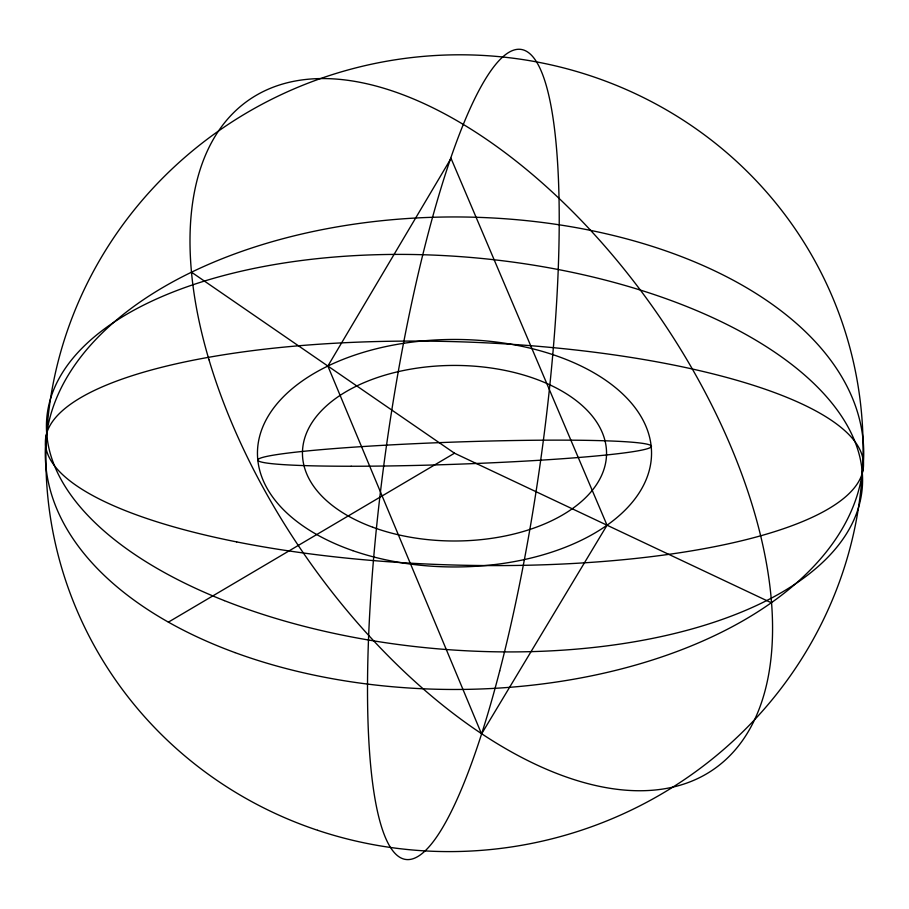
<?xml version="1.0" encoding="UTF-8"?>
<svg xmlns="http://www.w3.org/2000/svg" width="909" height="909" viewBox="0 0 909 909"><rect width="100%" height="100%" fill="white"/><g stroke="black" fill="none" stroke-linecap="round" stroke-linejoin="round"><path stroke-width="1.36" d="M168.404 622.131L454.5 453.205L771.309 602.758M191.515 272.2L454.5 453.205M451.034 158.371L327.865 366.054L481.554 733.927L607.042 525.22L451.034 158.371M208.99 359.771A407.437 213.638 55.2 0 0 706.759 773.741A407.437 213.638 55.2 0 0 527.788 170.574A407.437 213.638 55.2 0 0 208.99 359.771M499.711 670.922A409.118 77.367 -81.9 0 0 522.459 49.688A409.118 77.367 -81.9 0 0 368.372 642.879A409.118 77.367 -81.9 0 0 499.711 670.922M372.815 527.254A152.053 87.787 0 0 0 606.405 457.034A152.053 87.787 0 0 0 384.28 375.349A152.053 87.787 0 0 0 372.815 527.254M352.817 550.649A197.048 113.761 0 0 0 651.503 455.329A197.048 113.761 0 0 0 359.169 353.646A197.048 113.761 0 0 0 352.817 550.649M351.204 466.249A197.048 11.113 -2 0 0 651.344 446.705A197.048 11.113 -2 0 0 360.953 446.671A197.048 11.113 -2 0 0 351.204 466.249M234.92 652.582A409.22 236.26 0 0 0 863.345 463.317A409.22 236.26 0 0 0 265.235 243.737A409.22 236.26 0 0 0 234.92 652.582M236.658 541.9A409.22 111.648 1.7 0 0 863.266 468.419A409.22 111.648 1.7 0 0 263.576 349.306A409.22 111.648 1.7 0 0 236.658 541.9M224.33 600.61A409.22 196.378 4.9 0 0 861.391 495.007A409.22 196.378 4.9 0 0 277.779 264.008A409.22 196.378 4.9 0 0 224.33 600.61M317.65 830.303A409.22 397.744 -13.7 0 0 856.335 375.974A409.22 397.744 -13.7 0 0 189.515 153.348A409.22 397.744 -13.7 0 0 317.65 830.303"/></g></svg>
